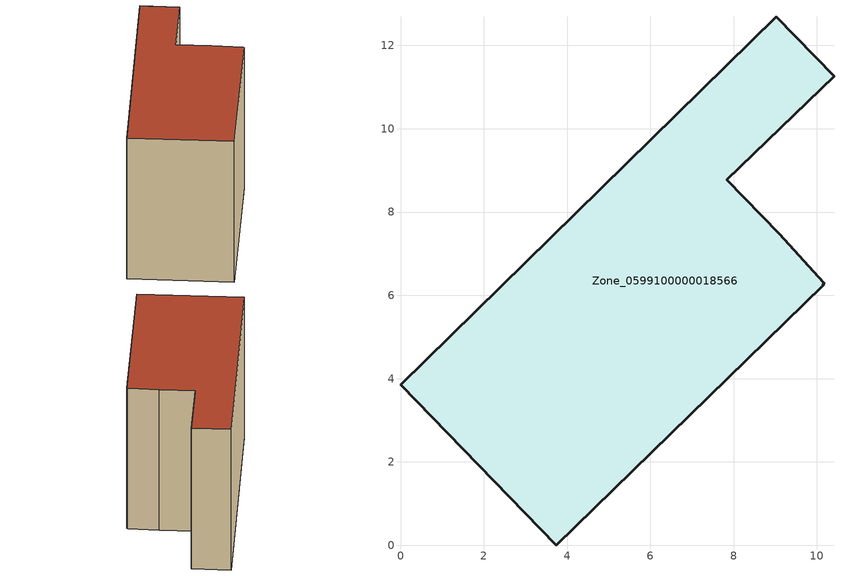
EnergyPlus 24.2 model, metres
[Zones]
Zone_0599100000018566
 floor ground (C_G): 9.09,7.48 10.16,6.31 10.15,6.24 3.74,0 0,3.85 9.03,12.69 10.41,11.26 7.84,8.77 z0
 wall outside (C_F): 9.03,12.69 0,3.85 3.74,0 10.15,6.24 10.16,6.31 9.09,7.48 7.84,8.77 10.41,11.26 9.03,12.69 z0:8.25
 roof outside (C_R): 10.16,6.31 9.09,7.48 7.84,8.77 10.41,11.26 9.03,12.69 0,3.85 3.74,0 10.15,6.24 z8.25
[BUILDING]
Pand.0599100000018566: North Axis=0; Terrain=City; Loads Convergence Tolerance Value=0.04; Temperature Convergence Tolerance Value=0.4; Solar Distribution=FullExterior; Maximum Number of Warmup Days=25; Minimum Number of Warmup Days=1
[Site:Location]
Rotterdam.The.Hague.AP_ZH_NLD Design_Conditions: Latitude=51.96; Longitude=4.45; Time Zone=1; Elevation=-4.5
[SITE:GROUNDTEMPERATURE:BUILDINGSURFACE]
18, 18, 18, 18, 18, 18, 18, 18, 18, 18, 18, 18
[MATERIAL] Thermal Absorptance=0.9; Solar Absorptance=0.7; Visible Absorptance=0.7
Name | Roughness | Thickness | Conductivity | Density | Specific Heat
G.TI.1975-1991 | MediumSmooth | 0.15 | 0.288461 | 540 | 1210
F.TI.1975-1991 | Rough | 0.3 | 0.230769 | 1920 | 840
R.TI.1975-1991 | MediumRough | 0.2 | 0.153846 | 1500 | 1000
[CONSTRUCTION]
C_G: G.TI.1975-1991
C_F: F.TI.1975-1991
C_R: R.TI.1975-1991
[ZONE]
Zone_0599100000018566: Type=1; Multiplier=1; Ceiling Height=Autocalculate; Volume=Autocalculate; Floor Area=autocalculate; Part of Total Floor Area=Yes
[ZONEINFILTRATION:DESIGNFLOWRATE]
Infil_Zone_0599100000018566: Zone or ZoneList or Space or SpaceList=Zone_0599100000018566; Schedule=AlwaysOn; Design Flow Rate Calculation Method=Flow/Area; Flow Rate per Floor Area=0.003; Constant Term Coefficient=1; Temperature Term Coefficient=0; Velocity Term Coefficient=0; Velocity Squared Term Coefficient=0
[HVACTEMPLATE:ZONE:IDEALLOADSAIRSYSTEM]
Zone_0599100000018566: Maximum Heating Supply Air Temperature=50; Minimum Cooling Supply Air Temperature=13; Maximum Heating Supply Air Humidity Ratio=0.0156; Minimum Cooling Supply Air Humidity Ratio=0.0077; Heating Limit=NoLimit; Cooling Limit=NoLimit; Dehumidification Control Type=ConstantSensibleHeatRatio; Cooling Sensible Heat Ratio=0.7; Dehumidification Setpoint=60; Humidification Control Type=None; Humidification Setpoint=30; Outdoor Air Method=None; Outdoor Air Flow Rate per Person=0.00944; Outdoor Air Flow Rate per Zone Floor Area=0; Outdoor Air Flow Rate per Zone=0; Demand Controlled Ventilation Type=None; Outdoor Air Economizer Type=NoEconomizer; Heat Recovery Type=None; Sensible Heat Recovery Effectiveness=0.7; Latent Heat Recovery Effectiveness=0.65
[ZONECONTROL:THERMOSTAT]
ThermostatControl_Zone_0599100000018566: Zone or ZoneList=Zone_0599100000018566; Control Type Schedule=DualSetpointControlType; Control 1=Thermostat_Zone_0599100000018566; Temperature Difference Between Cutout And Setpoint=0
[THERMOSTATSETPOINT:DUALSETPOINT]
Thermostat_Zone_0599100000018566: Heating Setpoint Temperature Schedule=HeatingSetpoint_Zone_0599100000018566; Cooling Setpoint Temperature Schedule=CoolingSetpoint_Zone_0599100000018566
[SCHEDULE:COMPACT]
HeatingSetpoint_Zone_0599100000018566: Through: 12/31, For: AllDays, Until: 24:00, 21
CoolingSetpoint_Zone_0599100000018566: Through: 12/31, For: AllDays, Until: 24:00, 24
DualSetpointControlType: Through: 12/31, For: AllDays, Until: 24:00, 4
AlwaysOn: Through: 12/31, For: AllDays, Until: 24:00, 1
